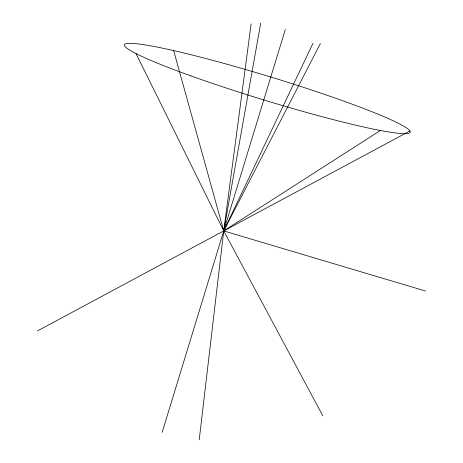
<?xml version="1.0" encoding="UTF-8"?>
<svg xmlns="http://www.w3.org/2000/svg" width="463" height="463" viewBox="0 0 463 463"><rect width="100%" height="100%" fill="white"/><g stroke="black" fill="none" stroke-linecap="round" stroke-linejoin="round"><path stroke-width="0.69" d="M199.223 439.85L223.733 230.921L251.12 23.885M260.71 23.15L223.733 230.921L322.815 415.832M162.148 432.355L285.318 29.487M312.965 43.343L223.733 230.921L425.445 290.995M320.408 43.481L223.733 230.921L136.029 53.604M380.383 130.485L223.733 230.921L173.66 50.6M37.555 330.877L409.911 130.965M190.797 75.851A149.422 11.986 17 0 0 410.096 132.354A149.422 11.986 17 0 0 200.948 57.25A149.422 11.986 17 0 0 190.797 75.851"/></g></svg>
